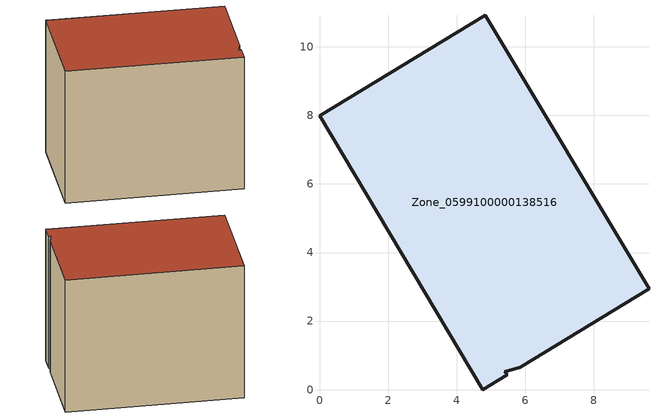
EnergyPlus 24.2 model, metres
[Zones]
Zone_0599100000138516
 floor ground (C_G): 5.85,0.66 5.4,0.53 5.47,0.43 4.76,0 0,7.99 4.84,10.92 9.61,2.94 z0
 wall outside (C_F): 4.76,0 5.47,0.43 5.4,0.53 5.85,0.66 9.61,2.94 4.84,10.92 0,7.99 4.76,0 z0:7.64
 roof outside (C_R): 5.85,0.66 9.61,2.94 4.84,10.92 0,7.99 4.76,0 5.47,0.43 5.4,0.53 z7.64
[BUILDING]
Pand.0599100000138516: North Axis=0; Terrain=City; Loads Convergence Tolerance Value=0.04; Temperature Convergence Tolerance Value=0.4; Solar Distribution=FullExterior; Maximum Number of Warmup Days=25; Minimum Number of Warmup Days=1
[Site:Location]
Rotterdam.The.Hague.AP_ZH_NLD Design_Conditions: Latitude=51.96; Longitude=4.45; Time Zone=1; Elevation=-4.5
[SITE:GROUNDTEMPERATURE:BUILDINGSURFACE]
18, 18, 18, 18, 18, 18, 18, 18, 18, 18, 18, 18
[MATERIAL] Thermal Absorptance=0.9; Solar Absorptance=0.7; Visible Absorptance=0.7
Name | Roughness | Thickness | Conductivity | Density | Specific Heat
G.TI.1946 | MediumSmooth | 0.15 | 1 | 540 | 1210
F.TI.1946 | Rough | 0.3 | 0.857143 | 1920 | 840
R.TI.1946 | MediumRough | 0.2 | 0.1 | 1500 | 1000
[CONSTRUCTION]
C_G: G.TI.1946
C_F: F.TI.1946
C_R: R.TI.1946
[ZONE]
Zone_0599100000138516: Type=1; Multiplier=1; Ceiling Height=Autocalculate; Volume=Autocalculate; Floor Area=autocalculate; Part of Total Floor Area=Yes
[ZONEINFILTRATION:DESIGNFLOWRATE]
Infil_Zone_0599100000138516: Zone or ZoneList or Space or SpaceList=Zone_0599100000138516; Schedule=AlwaysOn; Design Flow Rate Calculation Method=Flow/Area; Flow Rate per Floor Area=0.003; Constant Term Coefficient=1; Temperature Term Coefficient=0; Velocity Term Coefficient=0; Velocity Squared Term Coefficient=0
[HVACTEMPLATE:ZONE:IDEALLOADSAIRSYSTEM]
Zone_0599100000138516: Maximum Heating Supply Air Temperature=50; Minimum Cooling Supply Air Temperature=13; Maximum Heating Supply Air Humidity Ratio=0.0156; Minimum Cooling Supply Air Humidity Ratio=0.0077; Heating Limit=NoLimit; Cooling Limit=NoLimit; Dehumidification Control Type=ConstantSensibleHeatRatio; Cooling Sensible Heat Ratio=0.7; Dehumidification Setpoint=60; Humidification Control Type=None; Humidification Setpoint=30; Outdoor Air Method=None; Outdoor Air Flow Rate per Person=0.00944; Outdoor Air Flow Rate per Zone Floor Area=0; Outdoor Air Flow Rate per Zone=0; Demand Controlled Ventilation Type=None; Outdoor Air Economizer Type=NoEconomizer; Heat Recovery Type=None; Sensible Heat Recovery Effectiveness=0.7; Latent Heat Recovery Effectiveness=0.65
[ZONECONTROL:THERMOSTAT]
ThermostatControl_Zone_0599100000138516: Zone or ZoneList=Zone_0599100000138516; Control Type Schedule=DualSetpointControlType; Control 1=Thermostat_Zone_0599100000138516; Temperature Difference Between Cutout And Setpoint=0
[THERMOSTATSETPOINT:DUALSETPOINT]
Thermostat_Zone_0599100000138516: Heating Setpoint Temperature Schedule=HeatingSetpoint_Zone_0599100000138516; Cooling Setpoint Temperature Schedule=CoolingSetpoint_Zone_0599100000138516
[SCHEDULE:COMPACT]
HeatingSetpoint_Zone_0599100000138516: Through: 12/31, For: AllDays, Until: 24:00, 21
CoolingSetpoint_Zone_0599100000138516: Through: 12/31, For: AllDays, Until: 24:00, 24
DualSetpointControlType: Through: 12/31, For: AllDays, Until: 24:00, 4
AlwaysOn: Through: 12/31, For: AllDays, Until: 24:00, 1
